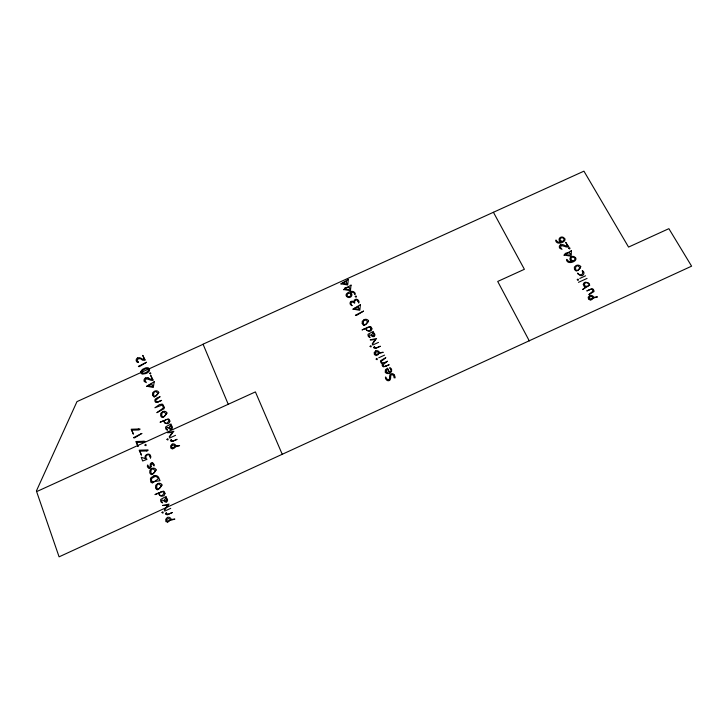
<?xml version="1.0" encoding="UTF-8"?>
<svg xmlns="http://www.w3.org/2000/svg" width="728" height="728" viewBox="0 0 728 728"><rect width="100%" height="100%" fill="white"/><g stroke="black" fill="none" stroke-linecap="round" stroke-linejoin="round"><path stroke-width="1.09" d="M371.544 334.889L372.727 333.26M36.4 490.954L76.977 401.619L203.094 344.289L228.228 404.286M580.671 266.803L578.159 270.17L576.494 271.053A3.458 3.158 7.5 0 1 574.519 269.269M368.414 321.048L365.756 324.442L364.091 325.325M161.934 485.157L159.041 488.77L157.303 489.698M156.101 470.07L153.226 473.655L151.488 474.565M166.867 413.158L164.037 416.653L162.335 417.544A3.449 3.185 -42.9 0 1 160.661 415.652L160.706 413.486L162.662 411.766M158.695 392.574L155.874 396.023L154.181 396.915M151.424 464.164C152.862 462.371 154.418 468.222 154.09 464.91A4.869 4.505 -48.8 0 0 153.899 464.355M355.601 300.236L355.091 300.555A1.693 1.583 -16 0 0 354.727 300.992L354.645 303.23L353.153 302.111A1.665 1.556 -16.6 0 0 352.443 302.075L351.242 302.712A1.137 1.065 -16.6 0 0 351.005 303.194L351.196 304.286A12.239 11.466 -15.2 0 0 352.043 305.714L351.888 305.678M589.607 295.732L588.188 297.233L588.615 299.426L597.461 296.897L593.802 297.297A3.258 2.994 10.4 0 0 589.507 295.513M167.331 517.654L165.747 519.255L165.893 521.658L174.875 519.1L171.244 519.455A3.349 3.121 -55 0 0 167.267 517.417M172.199 444.289L170.652 445.836L170.798 448.139L179.598 445.618L176.04 445.991M375.657 351.069L374.183 352.579L374.465 354.8L383.228 352.288L379.652 352.68M151.843 468.595L149.923 470.233L149.75 472.618A3.522 3.267 -49.3 0 0 151.46 474.638M389.698 373.191L391.564 371.608L391.591 369.387A3.858 3.704 -12.9 0 0 391.455 369.096A2.803 2.694 -12.7 0 0 389.762 367.767L389.589 367.749A9.264 8.891 -14.1 0 1 390.636 369.387M364.073 319.738L362.262 321.294L362.235 323.523M282.227 454.29L255.401 391.901L36.627 491.618L59.086 556.838L691.6 266.166L668.877 228.665L628.555 247.083L583.938 171.162L203.048 344.18M164.692 511.111L170.725 508.353M372.663 345.054L378.487 342.397M169.615 438.038L175.521 435.344M378.742 357.785L384.584 355.118M384.156 362.726L387.505 361.197L383.31 364.591A1.147 1.101 -13.5 0 0 383.174 365.137L383.21 365.429A1.911 1.829 -13.3 0 0 383.328 365.738M385.84 366.239L389.189 364.71L383.62 366.83A2.139 2.047 -13.5 0 1 382.491 365.966A1.956 1.865 -13.5 0 1 382.773 363.527L381.954 363.409A2.175 2.075 -13.7 0 1 380.962 362.69L380.48 361.188A1.638 1.565 -13.8 0 1 380.644 360.615L385.822 357.685L382.882 360.114A3.167 3.03 -13.5 0 0 381.618 360.952A1.347 1.283 -13.7 0 0 381.672 362.189M579.788 278.451L585.576 275.803M578.469 282.337L587.05 278.414M590.135 289.398L586.786 290.927L592.173 288.77A2.102 1.929 9.9 0 1 593.429 289.517L594.03 291.036A1.793 1.647 10 0 1 593.893 291.646L588.834 294.576L592.865 291.218A1.247 1.147 9.9 0 0 592.983 290.654L592.774 290.026M158.304 401.892L161.634 400.382L156.129 402.438A2.275 2.093 -41.8 0 1 155.055 401.528C153.499 398.571 158.677 397.388 160.142 396.642L155.838 400.145A1.165 1.074 -41.8 0 0 155.719 400.573L155.774 401.028M167.531 514.687L172.336 512.512L168.314 514.241L166.53 513.486A1.42 1.319 -54 0 1 166.412 512.667L165.575 513.74M172.399 441.45L177.095 439.33L173.164 441.004L171.444 440.367A1.383 1.283 -45.3 0 1 171.298 439.512L170.479 440.549M351.251 301.474L352.197 301.219A1.938 1.82 -16.6 0 1 353.071 301.356L354.017 302.038L354.245 300.082L356.11 299.135L357.721 299.618L358.84 301.064A2.448 2.293 -16 0 1 358.667 303.057A13.559 12.722 -17.6 0 0 357.976 301.256M166.339 501.874L165.92 502.011A1.693 1.583 -52.6 0 1 165.302 502.02C164.173 501.51 161.844 498.398 161.625 501.064A9.3 8.672 -52.2 0 0 162.617 502.893L161.98 502.648A2.776 2.575 -52.5 0 1 160.77 501.365L160.606 499.936A1.738 1.62 -52.5 0 1 160.843 499.335L166.13 496.441L166.494 497.397L165.556 497.825L166.166 497.979A2.202 2.047 -52.5 0 1 167.222 498.898L167.285 499.035A2.148 2.002 -52.5 0 1 166.43 502.047M373.764 336.473L373.355 336.6A1.611 1.529 -14.6 0 1 372.745 336.618C371.617 336.236 369.142 333.269 369.032 335.799A8.854 8.39 -13.9 0 0 370.133 337.474L369.478 337.255A2.63 2.493 -15 0 1 368.204 336.081L367.959 334.762A1.647 1.565 -15.2 0 1 368.159 334.207L373.236 331.44L373.655 332.314L372.745 332.732L373.364 332.86A2.093 1.984 -14.7 0 1 374.465 333.697L374.538 333.824A2.038 1.938 -14.6 0 1 373.864 336.627M171.217 429.165L170.807 429.302A1.647 1.529 -44.1 0 1 170.197 429.311C169.087 428.838 166.803 425.844 166.585 428.419M389.08 380.571L388.807 380.662A1.92 1.838 -13 0 1 388.133 380.726A2.357 2.266 -13 0 1 387.141 380.416A3.267 3.14 -12.9 0 1 386.422 379.825A4.577 4.395 -12.6 0 1 385.713 378.778L385.44 377.677A1.911 1.838 -13.2 0 1 385.613 376.931L386.632 378.469A3.403 3.267 -12.7 0 0 386.987 379.051A1.674 1.611 -13 0 0 388.024 379.725A1.147 1.11 -13 0 0 388.588 379.616M154.145 475.666L150.951 477.759A3.367 3.121 -50.2 0 0 150.432 478.887L150.787 482.218L160.033 480.662L158.613 477.35A4.541 4.213 -50.2 0 0 154.136 475.611M154.764 476.631L151.833 478.369A2.63 2.439 -50.2 0 0 151.415 479.252L152.179 483.119L158.294 478.878L157.949 478.141A3.449 3.194 -50.2 0 0 154.755 476.531M138.311 429.019L131.186 429.238L133.379 434.161L131.85 430.166L138.684 429.966A2.33 2.139 -45 0 0 140.104 429.092A4.632 4.259 -45.6 0 0 138.311 429.001M143.052 441.305L135.845 441.523L138.102 446.482L136.564 442.46L143.425 442.269A2.339 2.157 -46.2 0 0 144.854 441.386M146.774 450.951L139.931 451.142L141.441 455.182L139.166 450.195L146.401 449.986A4.677 4.313 -47.6 0 1 148.212 450.086A2.348 2.166 -47 0 1 146.783 450.978M571.926 261.115L569.46 261.68L567.649 260.515A9.409 8.618 5.9 0 0 566.848 259.359L566.666 259.932A1.72 1.574 6.4 0 0 566.712 260.515L566.976 261.061A3.103 2.83 6.4 0 0 567.913 261.998A3.367 3.076 6.4 0 0 569.187 262.49L570.725 262.544A6.789 6.188 6.3 0 0 571.944 262.298L572.709 262.034A9.919 9.045 6 0 0 573.446 261.716A6.725 6.133 6.3 0 0 574.984 260.724L575.211 260.46A2.739 2.493 6.6 0 0 575.775 258.003M170.388 425.834L169.114 427.509A2.766 2.566 -43.9 0 0 169.806 428.337A1.183 1.101 -44.1 0 0 170.807 428.201M151.897 386.268L147.829 385.658L151.806 383.856L152.853 386.495M165.502 498.389L164.209 500.127A2.848 2.648 -52.4 0 0 164.901 501M565.629 246.646L561.634 245.609L560.296 247.101L561.998 249.331L559.868 248.339A4.632 4.213 5.3 0 1 559.677 248.039A2.566 2.339 5.2 0 1 560.442 244.881M142.133 359.787C140.104 357.23 134.817 359.268 138.356 362.089M559.568 240.777L559.868 241.132A2.066 1.884 4.8 0 0 561.033 241.705L558.658 242.287L556.82 241.186A9.328 8.508 4 0 0 556.001 239.985L555.819 240.549A1.711 1.556 4.5 0 0 555.864 241.123L556.119 241.669A3.076 2.794 4.6 0 0 557.038 242.588A3.34 3.039 4.6 0 0 558.303 243.07L559.832 243.116A6.734 6.115 4.5 0 0 561.051 242.879L561.807 242.615A9.837 8.936 4.2 0 0 562.535 242.297A6.67 6.061 4.5 0 0 564.064 241.314L564.291 241.059A2.712 2.466 4.8 0 0 564.864 238.629M570.452 260.169L570.752 260.524A2.084 1.902 6.6 0 0 571.926 261.115M351.478 293.666L351.105 293.22A1.865 1.747 -16.6 0 0 350.386 292.82C349.986 291.728 354.909 291.837 354.882 294.631A2.066 1.938 -16.2 0 0 355.018 292.993C353.144 289.853 348.485 291.619 346.564 293.794A2.393 2.239 -16.8 0 0 346.173 295.668L346.282 295.941M568.659 246.665L565.665 242.306L567.74 245.973M138.393 362.125L137.401 362.417L136.527 361.498A4.559 4.159 -38.8 0 1 136.391 361.188A2.539 2.311 -39 0 1 137.501 357.958M578.105 274.01C576.276 270.871 580.207 276.795 582.045 275.685A3.24 2.967 8 0 0 583.638 271.744M493.42 212.285L524.388 269.296L497.706 281.454L529.311 340.913M374.62 347.22L376.44 347.893L380.325 346.237L375.684 348.321A1.929 1.838 -14.6 0 1 373.601 347.529M145.072 359.878L142.779 355.373L144.281 359.159M153.044 379.952L150.723 375.393L152.243 379.224M574.483 269.287L574.365 267.076L576.13 265.529A3.422 3.13 7.5 0 1 580.862 266.712M146.728 458.959L146.938 459.386L142.67 461.006L141.232 457.266L145.655 458.731M145.564 458.513C142.906 455.328 150.059 451.451 150.787 456.456A2.066 1.911 -47.8 0 1 150.441 457.976M149.822 456.265L150.432 457.967M373.692 347.474L374.492 346.464A1.347 1.283 -14.5 0 0 374.638 347.211M152.48 395.058L152.643 392.774L154.527 391.2A3.385 3.112 -41.2 0 1 158.877 392.483M155.555 487.724L155.719 485.312L157.648 483.665A3.513 3.258 -51 0 1 162.126 485.066M145.109 360.014A3.74 3.413 -38.5 0 1 142.178 359.86M144.29 359.177A1.875 1.711 -38.5 0 1 142.97 359.277A4.705 4.286 -38.3 0 1 142.306 358.968L141.259 358.404A8.445 7.699 -39.5 0 0 140.213 357.894A3.458 3.149 -39 0 0 137.556 358.039M153.089 380.098A3.777 3.458 -39.8 0 1 150.123 379.934L146.501 378.76L144.999 380.262L146.346 382.637L144.435 381.572A4.596 4.213 -40.2 0 1 144.299 381.263M152.252 379.252A1.884 1.729 -39.9 0 1 150.923 379.343A4.741 4.35 -39.6 0 1 150.25 379.024L149.204 378.451A8.508 7.79 -40.9 0 0 148.148 377.941M145.464 378.078A3.485 3.194 -40.4 0 1 148.157 377.923M144.271 381.272A2.557 2.339 -40.3 0 1 145.418 377.996M154.3 396.942A3.385 3.112 -41.2 0 1 152.689 395.031M158.276 401.856A1.966 1.811 -41.8 0 1 155.637 401.092M162.644 411.711A3.413 3.158 -42.9 0 1 167.058 413.067M170.343 426.053A1.392 1.292 -44.1 0 1 170.934 428.355M166.585 428.428A9.036 8.39 -43.6 0 0 167.567 430.166L166.94 429.939A2.694 2.493 -44.2 0 1 165.747 428.71L165.593 427.345A1.684 1.565 -44.2 0 1 165.82 426.772L170.998 423.96L171.353 424.87L170.434 425.289L171.044 425.434A2.139 1.984 -44.1 0 1 172.072 426.299L172.136 426.435A2.084 1.938 -44.1 0 1 171.298 429.329M172.381 441.377A1.975 1.838 -45.4 0 1 170.388 440.604M172.136 444.062A3.249 3.021 -46.2 0 1 176.012 446M559.441 240.841A2.839 2.584 4.8 0 1 560.633 237.273A2.839 2.584 4.8 0 1 564.509 238.593M568.723 246.801A3.804 3.458 5.4 0 1 565.611 246.683M567.749 245.991A1.902 1.729 5.4 0 1 566.366 246.1M566.366 246.082A4.777 4.341 5.4 0 1 565.629 245.809L564.455 245.272A8.554 7.808 5.3 0 0 563.29 244.79A3.504 3.194 5.2 0 0 560.505 244.963M570.324 260.233A2.866 2.612 6.6 0 1 571.516 256.62A2.866 2.612 6.6 0 1 575.429 257.967M583.474 271.808A3.531 3.231 8 0 0 582.282 270.498A4.596 4.195 8.3 0 0 582.591 272.026A2.493 2.284 8 0 1 578.187 273.965M590.171 289.444A1.966 1.802 9.9 0 1 592.901 289.944M350.678 294.048A1.684 1.574 -16.7 0 0 348.512 293.366C345.936 294.012 347.283 297.788 349.631 296.442A1.984 1.856 -16.7 0 0 350.869 293.976M351.588 293.611A2.83 2.648 -16.7 0 1 350.177 297.288A2.83 2.648 -16.7 0 1 346.41 295.896M351.942 305.432A2.412 2.266 -16.6 0 1 351.133 301.31M355.546 300.036A1.975 1.856 -16.1 0 1 357.921 301.274M364.055 319.692A3.34 3.158 -15.4 0 1 368.605 320.957M364.055 325.389A3.376 3.185 -15.4 0 1 362.271 323.514M371.571 334.871A2.703 2.566 -14.4 0 0 372.29 335.681A1.156 1.101 -14.7 0 0 373.291 335.544M372.7 333.469A1.365 1.292 -14.7 0 1 373.437 335.69M375.584 350.851A3.176 3.021 -14.6 0 1 379.616 352.689M385.767 366.139A1.938 1.856 -13.4 0 1 383.156 365.884M384.075 362.608A1.92 1.838 -13.6 0 1 381.518 362.307M390.836 369.314A2.311 2.22 -12.7 0 1 389.48 372.199L387.569 368.195L385.421 369.742L385.294 371.881A3.585 3.44 -12.8 0 0 385.431 372.154M389.644 373.109A3.258 3.13 -12.9 0 1 385.258 372.263M393.975 374.647A5.651 5.433 -12.8 0 1 394.603 375.657A5.933 5.706 -12.8 0 1 395.067 377.35A2.011 1.938 -12 0 1 395.086 377.85L394.057 377.786A4.368 4.204 -12.7 0 0 393.666 375.912L392.592 374.729A1.147 1.101 -12.1 0 0 392.028 374.674L391.573 374.802A1.247 1.201 -12.2 0 0 391.054 375.211A1.838 1.765 -12 0 0 390.8 375.803A4.477 4.304 -11.5 0 0 390.69 376.567L390.645 377.477A14.205 13.641 -15.5 0 1 390.563 378.451A3.858 3.713 -13.3 0 1 390.372 379.297A2.284 2.193 -13 0 1 389.953 379.998A2.211 2.12 -13 0 1 389.08 380.562M393.975 374.647A3.121 3.003 -12.3 0 0 393.166 373.919A2.175 2.093 -12.2 0 0 392.183 373.628L391.346 373.746A3.003 2.885 -12.1 0 0 390.936 373.928A2.038 1.956 -12.2 0 0 390.299 374.41M390.308 374.41A2.63 2.53 -12.1 0 0 389.88 375.166A4.25 4.077 -11.8 0 0 389.662 376.067A11.976 11.511 -10.1 0 0 389.58 377.086L389.544 377.887A4.413 4.241 -13.7 0 1 389.435 378.697A1.411 1.356 -13.1 0 1 388.597 379.643M143.052 441.286A4.659 4.295 -46.7 0 1 144.863 441.414M146.182 458.149A2.211 2.047 -47.8 0 1 147.165 455.009A2.211 2.047 -47.8 0 1 150.05 456.183M152.216 462.671A2.885 2.675 -48.7 0 1 153.817 464.382M152.161 462.799A1.547 1.429 -48.5 0 0 151.542 462.881L151.433 462.917A1.656 1.538 -48.6 0 0 150.387 463.891A2.73 2.53 -48.6 0 0 150.259 464.591A8.263 7.671 -48.5 0 0 150.214 465.429L150.205 465.902A1.456 1.347 -48.8 0 1 149.649 467.312M149.531 467.321A1.238 1.147 -48.8 0 1 148.403 466.366M148.303 466.393A25.371 23.314 -50.1 0 0 147.684 464.937L147.347 466.038A1.674 1.547 -48.8 0 0 147.456 466.63M149.185 468.322A2.73 2.53 -48.7 0 1 147.529 466.603M150.023 468.068A1.611 1.483 -48.8 0 1 149.213 468.231M151.124 466.548A1.884 1.747 -48.8 0 1 150.059 468.14M151.106 466.548A7.762 7.171 -48.9 0 0 151.16 465.638L151.169 465.174A2.093 1.938 -48.6 0 1 151.379 464.146M151.815 468.55A3.494 3.231 -49.3 0 1 156.293 469.97M157.266 489.762A3.549 3.294 -51 0 1 155.592 487.715M165.929 500.873A1.219 1.137 -52.5 0 1 164.901 501.037M165.456 498.616A1.438 1.338 -52.5 0 1 166.057 501.037M167.522 514.623A2.038 1.893 -54 0 1 165.483 513.804M164.046 421.603C165.429 427.136 172.491 418.281 166.102 419.528A9.655 8.963 -44.2 0 0 165.556 419.792L164.046 421.521M140.777 371.562L141.077 373.027A2.493 2.275 -39.7 0 0 142.479 374.11L145.791 373.573A12.713 11.603 -39 0 0 146.546 373.236A9.455 8.627 -39.2 0 0 147.602 372.663A6.188 5.66 -39.3 0 0 148.285 372.163L149.122 371.235A2.393 2.193 -39.4 0 0 149.486 369.387L149.422 369.242A3.058 2.803 -39.5 0 0 149.24 368.814A2.502 2.284 -39.4 0 0 147.848 367.758L146.419 367.731A6.425 5.879 -39.8 0 0 145.564 367.913L142.379 369.414L140.777 371.562M159.032 493.939C160.406 499.69 167.713 490.563 161.134 491.791A9.946 9.255 -52.6 0 0 160.579 492.064L159.041 493.857M580.134 267.995C573.846 276.413 574.237 260.187 580.134 267.995M355.246 296.651C357.102 298.626 356.438 294.258 355.246 296.615M367.813 322.149C361.67 330.821 362.062 314.505 367.813 322.149M161.261 486.231C154.973 495.65 155.41 478.223 161.261 486.231M166.212 414.196C160.06 423.296 160.478 406.543 166.212 414.196M155.428 471.125C149.185 480.48 149.595 463.199 155.428 471.125M158.031 393.593C151.943 402.566 152.352 386.049 158.031 393.593M149.649 373.5C151.633 375.357 150.605 371.034 149.659 373.464M144.999 445.154C146.983 447.11 145.991 442.651 144.999 445.127M141.651 371.835C142.542 374.947 147.42 372.217 148.567 370.37A1.383 1.265 -39.4 0 0 148.649 369.769C147.356 366.976 142.515 369.724 141.651 371.835M169.861 421.148C169.488 425.116 164.455 424.16 163.709 420.648L160.06 422.276L168.259 418.882A2.311 2.139 -43.5 0 1 169.36 419.637L169.861 421.148M164.974 493.502C164.601 497.634 159.423 496.605 158.695 492.938L154.973 494.612L163.336 491.127A2.375 2.211 -51.7 0 1 164.464 491.928L164.974 493.502M371.926 328.856C371.471 332.769 366.584 331.449 365.656 328.31L362.053 329.921L370.161 326.563A2.266 2.139 -15 0 1 371.326 327.281L371.926 328.856M577.268 279.77C579.17 281.781 578.323 277.596 577.268 279.734M583.301 284.329L583.911 286.022A2.393 2.193 9.1 0 0 585.121 286.823L585.831 286.941L582.518 289.58L589.78 285.139C588.661 282.428 584.056 280.498 583.301 284.329M376.176 359.15C378.078 361.134 377.195 356.838 376.185 359.113M370.115 346.41C371.908 348.412 371.207 344.144 370.124 346.373M584.302 284.584L585.303 286.231L587.451 286.231A9.318 8.536 8.5 0 0 587.978 285.968C592.237 283.538 584.948 280.589 584.302 284.584M162.044 512.567C163.755 514.705 163.299 510.073 162.044 512.53M167.012 439.448C168.696 441.486 168.195 437.073 167.021 439.384M370.943 328.674C370.507 332.933 363.045 329.939 367.476 327.473A9.455 8.963 -14.8 0 1 368.013 327.209L370.006 327.154L370.943 328.674M589.189 297.816L590.153 300.236C595.668 298.99 591.727 294.749 589.425 297.215A1.392 1.283 10.4 0 0 589.216 297.652L589.189 297.816M571.398 250.641L571.152 256.192L565.11 255.228A13.614 12.467 6.5 0 0 563.863 255.209L571.398 250.641M164.328 407.38L164.264 407.989A2.475 2.284 -42.3 0 1 163.909 408.827L156.839 412.685L163.108 408.144A1.793 1.656 -42.3 0 0 163.318 407.516L162.49 405.396A1.729 1.593 -42.2 0 0 161.944 405.132L154.891 407.753L159.405 404.622L161.989 404.113A2.575 2.375 -42.2 0 1 162.826 404.431L164.328 407.38M166.63 520.101L167.304 522.567L170.379 519.938L168.96 518.482L166.967 519.264A1.429 1.338 -54.9 0 0 166.703 519.737L166.63 520.101M171.517 446.637L172.181 449.003C177.523 447.893 174.483 443.27 171.844 445.836A1.392 1.292 -46.1 0 0 171.599 446.291L171.517 446.637M568.795 248.357C570.697 250.45 569.933 246.1 568.805 248.294M385.995 370.88C388.734 377.231 389.353 365.802 386.004 370.807M375.12 353.171L375.912 355.628C381.263 354.399 377.887 350.095 375.393 352.57A1.356 1.292 -14.6 0 0 375.166 353.007L375.12 353.171M360.396 304.668L359.805 310.283L353.99 309.273A13.313 12.549 -17.2 0 0 352.78 309.245L360.396 304.668M348.303 279.434L347.693 284.957L341.942 283.984A13.195 12.331 -17.8 0 0 340.74 283.956L348.303 279.434M351.033 285.13L350.432 290.672L344.663 289.689A13.222 12.376 -17.7 0 0 343.461 289.662L351.033 285.13M154.218 381.727L153.29 387.469L147.648 386.395A13.532 12.421 -42.1 0 0 146.464 386.359L154.218 381.727M375.302 339.794L372.208 344.089L376.613 338.484L370.197 339.876L375.302 339.794M167.677 505.487L164.291 510.064L169.078 504.095L162.535 505.487L167.677 505.487M172.527 432.623L169.214 437.028L173.901 431.276L167.486 432.659L172.527 432.623M363.5 311.129L356.929 315.16A4.141 3.886 -16.6 0 1 356.611 315.361L355.919 315.461A5.278 4.978 -17 0 0 355.401 315.206L363.5 311.129M141.796 433.451L135.026 437.61A4.277 3.922 -45.8 0 1 134.689 437.819L134.043 437.938A5.46 5.014 -46.6 0 0 133.497 437.637L141.796 433.451M146.501 362.289L139.867 366.33A4.159 3.786 -39.2 0 1 139.539 366.53L138.948 366.675A5.314 4.85 -40 0 0 138.375 366.366L146.501 362.289M569.141 252.725C557.138 253.681 575.757 257.284 569.141 252.725M358.067 306.761L354.126 308.554L359.295 309.327L358.067 306.761M345.991 281.499L342.078 283.274L347.192 284.02L345.991 281.499M348.712 287.205C337.009 288.188 354.682 291.664 348.712 287.205M560.897 240.968A1.966 1.793 4.8 0 0 564.018 239.776A1.966 1.793 4.8 0 0 561.279 237.892A1.966 1.793 4.8 0 0 560.897 240.968M571.789 260.369A1.984 1.811 6.6 0 0 574.929 259.168A1.984 1.811 6.6 0 0 572.163 257.257A1.984 1.811 6.6 0 0 571.789 260.369"/></g></svg>
